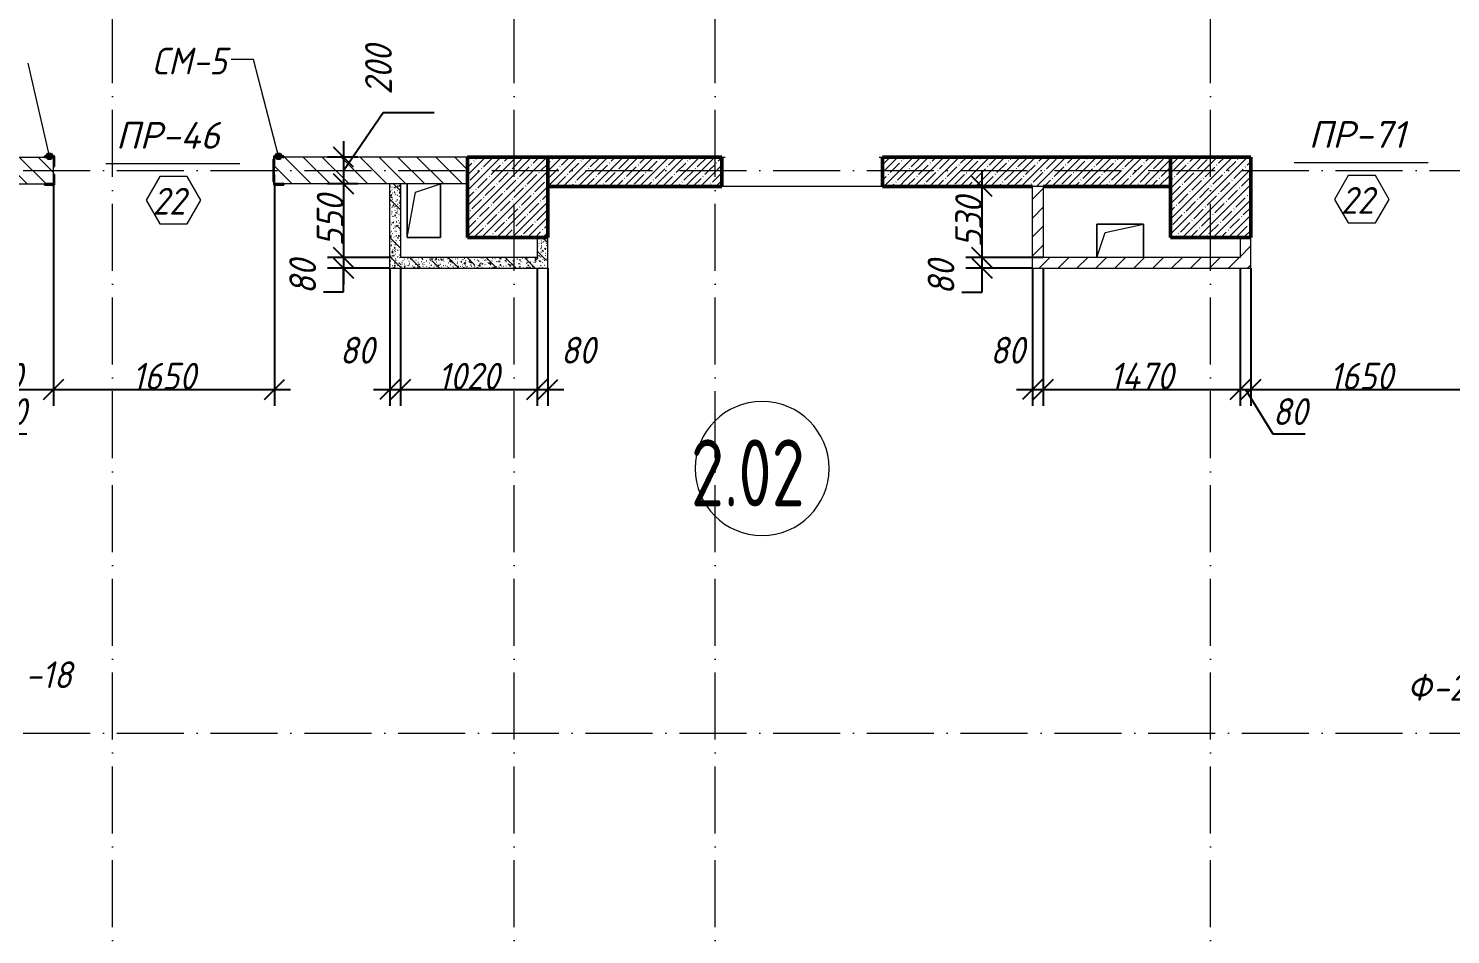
# Model space of a CAD drawing. Header units: millimetres. Extents: x -6064 to 178764, y -5836 to 29924.
# Drawn here: x 13382 to 24002, y 2095 to 8861 of the extents above; entities that cross this region are included whole.
import ezdxf

# ---------------------------------------------------------------- set-up
doc = ezdxf.new("R2010")
doc.units = ezdxf.units.MM
doc.linetypes.add('50_200_ШТРИХ_1Т_ш5_п1_п1_', pattern=[700, 500, -100, 0, -100])
doc.layers.add('A-ANNO-DIMS', color=7, linetype='Continuous')
for name, color, linetype, lineweight in [('A-AREA-IDEN', 7, 'Continuous', 9), ('A-DOOR-IDEN', 7, 'Continuous', 9), ('A-FLOR', 7, 'Continuous', 9), ('A-GENM', 7, 'Continuous', 9), ('A-GENM-1', 7, 'Continuous', 25), ('A-GENM-IDEN', 7, 'Continuous', 9), ('A-WALL-3', 7, 'Continuous', 50), ('A-WALL-PATT-1', 7, 'Continuous', 5), ('I-WALL', 7, 'Continuous', 5), ('S-COLS', 7, 'Continuous', 9), ('S-COLS-1', 7, 'Continuous', 5), ('S-COLS-2', 7, 'Continuous', 50), ('Оси-1', 7, '50_200_ШТРИХ_1Т_ш5_п1_п1_', 9)]:
    doc.layers.add(name, color=color, linetype=linetype, lineweight=lineweight)
for name, color, linetype, lineweight, true_color in [('A-WALL-6', 7, 'Continuous', 13, 0x008000), ('A-WALL-FNSH-2', 7, 'Continuous', 13, 0xce0000), ('A-WALL-FNSH-3', 7, 'Continuous', 13, 0x008000), ('A-WALL-FNSH-4', 7, 'Continuous', 13, 0x0070df), ('A-WALL-PATT-2', 7, 'Continuous', 5, 0xce0000), ('A-WALL-PATT-3', 7, 'Continuous', 5, 0x008000), ('A-WALL-PATT-4', 7, 'Continuous', 5, 0x0070df)]:
    doc.layers.add(name, color=color, linetype=linetype, lineweight=lineweight, true_color=true_color)
doc.styles.add('ISOCPEUR_I_2', font='isocpeui.ttf', dxfattribs={"width": 0.9, "height": 200})
doc.styles.add('ISOCPEUR_I_4', font='isocpeui.ttf', dxfattribs={"height": 200})
doc.styles.add('СПДС', font='ГОСТ тип А.ttf', dxfattribs={"width": 0.9})
doc.dimstyles.new('ISO-2_0_0_9К_СРЕДНИЙ', dxfattribs={"dimscale": 304.8, "dimtxt": 199.196235, "dimasz": 0.492126, "dimexe": 0.393701, "dimexo": 0, "dimgap": 0, "dimtad": 1, "dimdec": 0, "dimzin": 0, "dimdsep": 46, "dimtxsty": 'ISOCPEUR_I_2', "dimblk1": 'OBLIQUE', "dimblk2": 'OBLIQUE', "dimsah": 1, "dimcen": 0.09, "dimdle": 0.393701, "dimazin": 0, "dimtfac": 1, "dimtdec": 4, "dimtix": 1, "dimtmove": 1, "dimatfit": 3, "dimfxl": 1, "dimtvp": 1, "dimtolj": 1, "dimtzin": 0, "dimarcsym": 2})
doc.dimstyles.new('ISO-2_0_0_9К_СРЕДНИЙ_2', dxfattribs={"dimscale": 304.8, "dimtxt": 199.196235, "dimasz": 0.492126, "dimexe": 0.393701, "dimexo": 0, "dimgap": 0, "dimtad": 1, "dimdec": 0, "dimzin": 0, "dimdsep": 46, "dimtxsty": 'ISOCPEUR_I_2', "dimblk1": 'OBLIQUE', "dimblk2": 'OBLIQUE', "dimsah": 1, "dimcen": 0.09, "dimdle": 0.393701, "dimazin": 0, "dimtfac": 1, "dimtdec": 4, "dimtix": 1, "dimtmove": 0, "dimatfit": 3, "dimfxl": 1, "dimtvp": 1, "dimtolj": 1, "dimtzin": 0, "dimarcsym": 2})
pattern_1 = [(50, (0, 0), (72.87376, -6.37607), [7.62, -83.82]), (355, (0, 0), (-14.097, 76.42244), [6.096, -67.056]), (100.451, (6.07, -0.53), (58.77696, 70.04687), [6.476, -71.236]), (46.184, (0, 20.32), (108.4314, -16.81745), [11.43, -125.73]), (96.636, (9.04, 18.92), (94.961, 98.9709), [9.714, -106.854]), (351.184, (0, 20.32), (94.9623, 98.9702), [9.144, -100.584]), (21, (10.16, 15.24), (60.64565, -40.90654), [7.62, -83.82]), (326, (10.16, 15.24), (24.72083, 73.67493), [6.096, -67.056]), (71.451, (15.214, 11.83), (85.3669, 32.76874), [6.476, -71.236]), (37.5, (0, 0), (1.235525, 33.822432), [3.353, -62.89, 3.353, -64.719, -67.31]), (37.5, (0, 0), (1.235525, 33.822432), [-134.315, 3.353, -63.957]), (7.5, (0, 0), (26.728146, 40.07255), [3.353, -35.458, 3.353, -61.366, -25.654]), (7.5, (0, 0), (26.728146, 40.07255), [-103.53, 3.353, -22.301]), (327.5, (-22.657, 0), (54.236318, -2.292117), [3.353, -22.047, 3.353, -75.895, -105.156]), (327.5, (-22.657, 0), (54.236318, -2.292117), [-104.648, 3.353, -101.803]), (317.5, (-32.817, 0), (59.25158, 10.17014), [3.353, -29.667, 3.353, -49.276, -74.676]), (317.5, (-32.817, 0), (59.25158, 10.17014), [-85.649, 3.353, -71.323])]
pattern_2 = [(135, (0, 0), (-142.5612, -142.5612), []), (135, (142.56, 0), (-142.5612, -142.5612), [252.016, -50.403, 3.353, -47.05])]
pattern_3 = [(45, (0, 0), (-70.71068, 70.71068), [])]
pattern_4 = [(45, (0, 0), (-57.02463, 57.02463), []), (45, (57.025, 0), (-57.02463, 57.02463), [100.806, -20.161, 3.353, -16.808])]

# ---------------------------------------------------------------- blocks, each defined once
blk = doc.blocks.new('Колонна_Несущая_Прямоугольное сечение - 600х600-V38-АР1_1_Кладочный план 2 этажа')
at = {"layer": 'S-COLS-1'}
h = blk.add_hatch(dxfattribs=at)
h.set_pattern_fill('FP_54', color=256, style=0, pattern_type=2)
h.set_pattern_definition([(45, (-22210, -7600), (-57.02463, 57.02463), []), (45, (-22152.975, -7600), (-57.02463, 57.02463), [100.806, -20.161, 3.353, -16.808])])
h.paths.add_polyline_path([(-300, -300), (300, -300), (300, 300), (-300, 300)], flags=0)
at = {"layer": 'S-COLS-2'}
for p, q in [((300, 300), (-300, 300)), ((-300, 300), (-300, -300)), ((300, -300), (300, 300)), ((-300, -300), (300, -300))]:
    blk.add_line(p, q, dxfattribs=at)
blk = doc.blocks.new('AR_Отверстие прямоугольное _в плите_ - AR_Отверстие прямоугольное _в плите_-24438805-АР1_1_Кладочный план 2 этажа')
at = {"layer": 'A-GENM'}
for p, q in [((-125, 200), (-125, -200)), ((-125, -200), (-62.5, 137.5)), ((-62.5, 137.5), (125, 200)), ((125, -200), (125, 200)), ((-125, -200), (125, -200))]:
    blk.add_line(p, q, dxfattribs=at)
blk = doc.blocks.new('AR_Отверстие прямоугольное _в плите_ - AR_Отверстие прямоугольное _в плите_-24498783-АР1_1_Кладочный план 2 этажа')
at = {"layer": 'A-GENM'}
for p, q in [((175, 125), (-175, 125)), ((-175, 125), (-175, -125)), ((-112.5, 62.5), (175, 125)), ((175, -125), (175, 125)), ((-175, -125), (-112.5, 62.5))]:
    blk.add_line(p, q, dxfattribs=at)
blk = doc.blocks.new('Фахверк_СКБ_Уголок_Тип 2 - СМ-5_200х2480h-30007438-АР1_1_Кладочный план 2 этажа')
at = {"layer": 'A-GENM-1'}
for p, q in [((125, 156), (125, 81)), ((200, 156), (125, 156)), ((131, 81), (131, 150)), ((131, 150), (200, 150)), ((200, 150), (200, 156)), ((125, 81), (131, 81)), ((131, 19), (125, 19)), ((125, 19), (125, -56)), ((131, -50), (131, 19)), ((125, -56), (200, -56)), ((200, -50), (131, -50)), ((200, -56), (200, -50))]:
    blk.add_line(p, q, dxfattribs=at)
blk = doc.blocks.new('Стойка_Влож_Полоса боковая - Полоса-27101091-АР1_1_Кладочный план 2 этажа')
at = {"layer": 'A-GENM'}
for p, q in [((-5, 85), (0, 85)), ((-5, -85), (-5, 85)), ((0, 31), (0, -31)), ((0, -85), (-5, -85))]:
    blk.add_line(p, q, dxfattribs=at)
blk = doc.blocks.new('Фахверк_СКБ_Уголок - Ф-20_200х3960 h-29699972-АР1_1_Кладочный план 2 этажа')
at = {"layer": 'A-GENM-1'}
for p, q in [((200, 156), (125, 156)), ((125, 156), (125, 81)), ((131, 81), (131, 150)), ((131, 150), (200, 150)), ((200, 150), (200, 156)), ((125, 81), (131, 81)), ((131, 19), (125, 19)), ((125, 19), (125, -56)), ((131, -50), (131, 19)), ((125, -56), (200, -56)), ((200, -50), (131, -50)), ((200, -56), (200, -50))]:
    blk.add_line(p, q, dxfattribs=at)
blk = doc.blocks.new('_Oblique')
at = {"color": 0, "linetype": 'ByBlock', "lineweight": -2}
blk.add_line((-0.5, -0.5), (0.5, 0.5), dxfattribs=at)
blk = doc.blocks.new('DIMBLOCK117-АР1_1_Кладочный план 2 этажа')
at = {"layer": 'A-ANNO-DIMS', "color": 0, "lineweight": -2, "transparency": 16777216}
for p, q in [((12760, 7300), (12760, 6044)), ((12410, 6270), (12410, 6044)), ((12290, 6164), (12880, 6164)), ((12585, 6164), (12988, 5833)), ((12988, 5833), (13370, 5833))]:
    blk.add_line(p, q, dxfattribs=at)
at = {"layer": 'Defpoints', "color": 0, "transparency": 16777216}
for p in [(12760, 7300), (12410, 6270), (12760, 6164)]:
    blk.add_point(p, dxfattribs=at)
at = {"layer": 'A-ANNO-DIMS', "color": 0, "lineweight": -2, "transparency": 16777216, "xscale": 150, "yscale": 150, "zscale": 150, "rotation": 180}
blk.add_blockref('_Oblique', (12410, 6164), dxfattribs=at)
at = {"layer": 'A-ANNO-DIMS', "color": 0, "lineweight": -2, "transparency": 16777216, "xscale": 150, "yscale": 150, "zscale": 150}
blk.add_blockref('_Oblique', (12760, 6164), dxfattribs=at)
at = {"layer": 'A-ANNO-DIMS', "color": 0, "transparency": 16777216, "insert": (12988, 6100), "char_height": 200, "width": 455.09, "attachment_point": 1, "line_spacing_factor": 1.149209, "style": 'ISOCPEUR_I_2'}
blk.add_mtext('\\A1;350', dxfattribs=at)
blk = doc.blocks.new('DIMBLOCK118-АР1_1_Кладочный план 2 этажа')
at = {"layer": 'A-ANNO-DIMS', "color": 0, "lineweight": -2, "transparency": 16777216}
for p, q in [((13570, 7697), (13570, 6044)), ((12760, 7300), (12760, 6044)), ((12640, 6164), (13690, 6164))]:
    blk.add_line(p, q, dxfattribs=at)
at = {"layer": 'Defpoints', "color": 0, "transparency": 16777216}
for p in [(13570, 7697), (12760, 7300), (13570, 6164)]:
    blk.add_point(p, dxfattribs=at)
at = {"layer": 'A-ANNO-DIMS', "color": 0, "lineweight": -2, "transparency": 16777216, "xscale": 150, "yscale": 150, "zscale": 150, "rotation": 180}
blk.add_blockref('_Oblique', (12760, 6164), dxfattribs=at)
at = {"layer": 'A-ANNO-DIMS', "color": 0, "lineweight": -2, "transparency": 16777216, "xscale": 150, "yscale": 150, "zscale": 150}
blk.add_blockref('_Oblique', (13570, 6164), dxfattribs=at)
at = {"layer": 'A-ANNO-DIMS', "color": 0, "transparency": 16777216, "insert": (13165, 6264), "char_height": 200, "width": 409.12, "attachment_point": 5, "style": 'ISOCPEUR_I_2'}
blk.add_mtext('\\A1;810', dxfattribs=at)
blk = doc.blocks.new('DIMBLOCK119-АР1_1_Кладочный план 2 этажа')
at = {"layer": 'A-ANNO-DIMS', "color": 0, "lineweight": -2, "transparency": 16777216}
for p, q in [((13570, 7697), (13570, 6044)), ((15220, 7700), (15220, 6044)), ((13450, 6164), (15340, 6164))]:
    blk.add_line(p, q, dxfattribs=at)
at = {"layer": 'Defpoints', "color": 0, "transparency": 16777216}
for p in [(13570, 7697), (15220, 7700), (15220, 6164)]:
    blk.add_point(p, dxfattribs=at)
at = {"layer": 'A-ANNO-DIMS', "color": 0, "lineweight": -2, "transparency": 16777216, "xscale": 150, "yscale": 150, "zscale": 150, "rotation": 180}
blk.add_blockref('_Oblique', (13570, 6164), dxfattribs=at)
at = {"layer": 'A-ANNO-DIMS', "color": 0, "lineweight": -2, "transparency": 16777216, "xscale": 150, "yscale": 150, "zscale": 150}
blk.add_blockref('_Oblique', (15220, 6164), dxfattribs=at)
at = {"layer": 'A-ANNO-DIMS', "color": 0, "transparency": 16777216, "insert": (14395, 6264), "char_height": 200, "width": 560.81, "attachment_point": 5, "style": 'ISOCPEUR_I_2'}
blk.add_mtext('\\A1;1650', dxfattribs=at)
blk = doc.blocks.new('DIMBLOCK120-АР1_1_Кладочный план 2 этажа')
at = {"layer": 'A-ANNO-DIMS', "color": 0, "lineweight": -2, "transparency": 16777216}
for p, q in [((20880, 7070), (20880, 6044)), ((20960, 7067), (20960, 6044)), ((20760, 6164), (21080, 6164))]:
    blk.add_line(p, q, dxfattribs=at)
at = {"layer": 'Defpoints', "color": 0, "transparency": 16777216}
for p in [(20880, 7070), (20960, 7067), (20960, 6164)]:
    blk.add_point(p, dxfattribs=at)
at = {"layer": 'A-ANNO-DIMS', "color": 0, "lineweight": -2, "transparency": 16777216, "xscale": 150, "yscale": 150, "zscale": 150, "rotation": 180}
blk.add_blockref('_Oblique', (20880, 6164), dxfattribs=at)
at = {"layer": 'A-ANNO-DIMS', "color": 0, "lineweight": -2, "transparency": 16777216, "xscale": 150, "yscale": 150, "zscale": 150}
blk.add_blockref('_Oblique', (20960, 6164), dxfattribs=at)
at = {"layer": 'A-ANNO-DIMS', "color": 0, "transparency": 16777216, "insert": (20564, 6558), "char_height": 200, "width": 303.39, "attachment_point": 1, "line_spacing_factor": 1.149209, "style": 'ISOCPEUR_I_2'}
blk.add_mtext('\\A1;80', dxfattribs=at)
blk = doc.blocks.new('DIMBLOCK121-АР1_1_Кладочный план 2 этажа')
at = {"layer": 'A-ANNO-DIMS', "color": 0, "lineweight": -2, "transparency": 16777216}
for p, q in [((20960, 7067), (20960, 6044)), ((22430, 7067), (22430, 6044)), ((20840, 6164), (22550, 6164))]:
    blk.add_line(p, q, dxfattribs=at)
at = {"layer": 'Defpoints', "color": 0, "transparency": 16777216}
for p in [(20960, 7067), (22430, 7067), (22430, 6164)]:
    blk.add_point(p, dxfattribs=at)
at = {"layer": 'A-ANNO-DIMS', "color": 0, "lineweight": -2, "transparency": 16777216, "xscale": 150, "yscale": 150, "zscale": 150, "rotation": 180}
blk.add_blockref('_Oblique', (20960, 6164), dxfattribs=at)
at = {"layer": 'A-ANNO-DIMS', "color": 0, "lineweight": -2, "transparency": 16777216, "xscale": 150, "yscale": 150, "zscale": 150}
blk.add_blockref('_Oblique', (22430, 6164), dxfattribs=at)
at = {"layer": 'A-ANNO-DIMS', "color": 0, "transparency": 16777216, "insert": (21695, 6265), "char_height": 200, "width": 579.2, "attachment_point": 5, "style": 'ISOCPEUR_I_2'}
blk.add_mtext('\\A1;1470', dxfattribs=at)
blk = doc.blocks.new('DIMBLOCK122-АР1_1_Кладочный план 2 этажа')
at = {"layer": 'A-ANNO-DIMS', "color": 0, "lineweight": -2, "transparency": 16777216}
for p, q in [((22430, 7067), (22430, 6044)), ((22510, 7070), (22510, 6044)), ((22310, 6164), (22630, 6164)), ((22470, 6164), (22674, 5833)), ((22674, 5833), (22917, 5833))]:
    blk.add_line(p, q, dxfattribs=at)
at = {"layer": 'Defpoints', "color": 0, "transparency": 16777216}
for p in [(22430, 7067), (22510, 7070), (22510, 6164)]:
    blk.add_point(p, dxfattribs=at)
at = {"layer": 'A-ANNO-DIMS', "color": 0, "lineweight": -2, "transparency": 16777216, "xscale": 150, "yscale": 150, "zscale": 150, "rotation": 180}
blk.add_blockref('_Oblique', (22430, 6164), dxfattribs=at)
at = {"layer": 'A-ANNO-DIMS', "color": 0, "lineweight": -2, "transparency": 16777216, "xscale": 150, "yscale": 150, "zscale": 150}
blk.add_blockref('_Oblique', (22510, 6164), dxfattribs=at)
at = {"layer": 'A-ANNO-DIMS', "color": 0, "transparency": 16777216, "insert": (22674, 6100), "char_height": 200, "width": 303.39, "attachment_point": 1, "line_spacing_factor": 1.149209, "style": 'ISOCPEUR_I_2'}
blk.add_mtext('\\A1;80', dxfattribs=at)
blk = doc.blocks.new('DIMBLOCK123-АР1_1_Кладочный план 2 этажа')
at = {"layer": 'A-ANNO-DIMS', "color": 0, "lineweight": -2, "transparency": 16777216}
for p, q in [((24160, 7692), (24160, 6044)), ((22510, 7070), (22510, 6044)), ((22390, 6164), (24280, 6164))]:
    blk.add_line(p, q, dxfattribs=at)
at = {"layer": 'Defpoints', "color": 0, "transparency": 16777216}
for p in [(24160, 7692), (22510, 7070), (24160, 6164)]:
    blk.add_point(p, dxfattribs=at)
at = {"layer": 'A-ANNO-DIMS', "color": 0, "lineweight": -2, "transparency": 16777216, "xscale": 150, "yscale": 150, "zscale": 150, "rotation": 180}
blk.add_blockref('_Oblique', (22510, 6164), dxfattribs=at)
at = {"layer": 'A-ANNO-DIMS', "color": 0, "lineweight": -2, "transparency": 16777216, "xscale": 150, "yscale": 150, "zscale": 150}
blk.add_blockref('_Oblique', (24160, 6164), dxfattribs=at)
at = {"layer": 'A-ANNO-DIMS', "color": 0, "transparency": 16777216, "insert": (23335, 6264), "char_height": 200, "width": 560.81, "attachment_point": 5, "style": 'ISOCPEUR_I_2'}
blk.add_mtext('\\A1;1650', dxfattribs=at)
blk = doc.blocks.new('DIMBLOCK187-АР1_1_Кладочный план 2 этажа')
at = {"layer": 'A-ANNO-DIMS', "color": 0, "lineweight": -2, "transparency": 16777216}
for p, q in [((16080, 7070), (16080, 6044)), ((16160, 7067), (16160, 6044)), ((15960, 6164), (16280, 6164))]:
    blk.add_line(p, q, dxfattribs=at)
at = {"layer": 'Defpoints', "color": 0, "transparency": 16777216}
for p in [(16080, 7070), (16160, 7067), (16160, 6164)]:
    blk.add_point(p, dxfattribs=at)
at = {"layer": 'A-ANNO-DIMS', "color": 0, "lineweight": -2, "transparency": 16777216, "xscale": 150, "yscale": 150, "zscale": 150, "rotation": 180}
blk.add_blockref('_Oblique', (16080, 6164), dxfattribs=at)
at = {"layer": 'A-ANNO-DIMS', "color": 0, "lineweight": -2, "transparency": 16777216, "xscale": 150, "yscale": 150, "zscale": 150}
blk.add_blockref('_Oblique', (16160, 6164), dxfattribs=at)
at = {"layer": 'A-ANNO-DIMS', "color": 0, "transparency": 16777216, "insert": (15707, 6558), "char_height": 200, "width": 303.39, "attachment_point": 1, "line_spacing_factor": 1.149209, "style": 'ISOCPEUR_I_2'}
blk.add_mtext('\\A1;80', dxfattribs=at)
blk = doc.blocks.new('DIMBLOCK188-АР1_1_Кладочный план 2 этажа')
at = {"layer": 'A-ANNO-DIMS', "color": 0, "lineweight": -2, "transparency": 16777216}
for p, q in [((16160, 7067), (16160, 6044)), ((17180, 7067), (17180, 6044)), ((16040, 6164), (17300, 6164))]:
    blk.add_line(p, q, dxfattribs=at)
at = {"layer": 'Defpoints', "color": 0, "transparency": 16777216}
for p in [(16160, 7067), (17180, 7067), (17180, 6164)]:
    blk.add_point(p, dxfattribs=at)
at = {"layer": 'A-ANNO-DIMS', "color": 0, "lineweight": -2, "transparency": 16777216, "xscale": 150, "yscale": 150, "zscale": 150, "rotation": 180}
blk.add_blockref('_Oblique', (16160, 6164), dxfattribs=at)
at = {"layer": 'A-ANNO-DIMS', "color": 0, "lineweight": -2, "transparency": 16777216, "xscale": 150, "yscale": 150, "zscale": 150}
blk.add_blockref('_Oblique', (17180, 6164), dxfattribs=at)
at = {"layer": 'A-ANNO-DIMS', "color": 0, "transparency": 16777216, "insert": (16670, 6264), "char_height": 200, "width": 560.81, "attachment_point": 5, "style": 'ISOCPEUR_I_2'}
blk.add_mtext('\\A1;1020', dxfattribs=at)
blk = doc.blocks.new('DIMBLOCK189-АР1_1_Кладочный план 2 этажа')
at = {"layer": 'A-ANNO-DIMS', "color": 0, "lineweight": -2, "transparency": 16777216}
for p, q in [((17180, 7067), (17180, 6044)), ((17260, 7070), (17260, 6044)), ((17060, 6164), (17380, 6164))]:
    blk.add_line(p, q, dxfattribs=at)
at = {"layer": 'Defpoints', "color": 0, "transparency": 16777216}
for p in [(17180, 7067), (17260, 7070), (17260, 6164)]:
    blk.add_point(p, dxfattribs=at)
at = {"layer": 'A-ANNO-DIMS', "color": 0, "lineweight": -2, "transparency": 16777216, "xscale": 150, "yscale": 150, "zscale": 150, "rotation": 180}
blk.add_blockref('_Oblique', (17180, 6164), dxfattribs=at)
at = {"layer": 'A-ANNO-DIMS', "color": 0, "lineweight": -2, "transparency": 16777216, "xscale": 150, "yscale": 150, "zscale": 150}
blk.add_blockref('_Oblique', (17260, 6164), dxfattribs=at)
at = {"layer": 'A-ANNO-DIMS', "color": 0, "transparency": 16777216, "insert": (17358, 6558), "char_height": 200, "width": 303.39, "attachment_point": 1, "line_spacing_factor": 1.149209, "style": 'ISOCPEUR_I_2'}
blk.add_mtext('\\A1;80', dxfattribs=at)
blk = doc.blocks.new('DIMBLOCK190-АР1_1_Кладочный план 2 этажа')
at = {"layer": 'A-ANNO-DIMS', "color": 0, "lineweight": -2, "transparency": 16777216}
for p, q in [((15735, 7800), (16030, 8233)), ((16030, 8233), (16412, 8233)), ((15735, 8020), (15735, 7580)), ((15841, 7900), (15615, 7900)), ((15841, 7700), (15615, 7700))]:
    blk.add_line(p, q, dxfattribs=at)
at = {"layer": 'Defpoints', "color": 0, "transparency": 16777216}
for p in [(15841, 7900), (15735, 7700), (15841, 7700)]:
    blk.add_point(p, dxfattribs=at)
at = {"layer": 'A-ANNO-DIMS', "color": 0, "lineweight": -2, "transparency": 16777216, "xscale": 150, "yscale": 150, "zscale": 150}
for p, rotation in [((15735, 7900), 90), ((15735, 7700), 270)]:
    blk.add_blockref('_Oblique', p, dxfattribs=dict(at, rotation=rotation))
at = {"layer": 'A-ANNO-DIMS', "color": 0, "transparency": 16777216, "insert": (15896, 8366), "char_height": 200, "width": 455.09, "attachment_point": 1, "rotation": 90, "line_spacing_factor": 1.149209, "style": 'ISOCPEUR_I_2'}
blk.add_mtext('\\A1;200', dxfattribs=at)
blk = doc.blocks.new('DIMBLOCK191-АР1_1_Кладочный план 2 этажа')
at = {"layer": 'A-ANNO-DIMS', "color": 0, "lineweight": -2, "transparency": 16777216}
for p, q in [((15735, 7820), (15735, 7030)), ((15841, 7700), (15615, 7700)), ((16077, 7150), (15615, 7150))]:
    blk.add_line(p, q, dxfattribs=at)
at = {"layer": 'Defpoints', "color": 0, "transparency": 16777216}
for p in [(15841, 7700), (15735, 7150), (16077, 7150)]:
    blk.add_point(p, dxfattribs=at)
at = {"layer": 'A-ANNO-DIMS', "color": 0, "lineweight": -2, "transparency": 16777216, "xscale": 150, "yscale": 150, "zscale": 150}
for p, rotation in [((15735, 7700), 90), ((15735, 7150), 270)]:
    blk.add_blockref('_Oblique', p, dxfattribs=dict(at, rotation=rotation))
at = {"layer": 'A-ANNO-DIMS', "color": 0, "transparency": 16777216, "insert": (15635, 7425), "char_height": 200, "width": 455.09, "attachment_point": 5, "rotation": 90, "style": 'ISOCPEUR_I_2'}
blk.add_mtext('\\A1;550', dxfattribs=at)
blk = doc.blocks.new('DIMBLOCK192-АР1_1_Кладочный план 2 этажа')
at = {"layer": 'A-ANNO-DIMS', "color": 0, "lineweight": -2, "transparency": 16777216}
for p, q in [((15735, 7270), (15735, 6950)), ((16077, 7150), (15615, 7150)), ((16080, 7070), (15615, 7070)), ((15735, 6893), (15735, 7070)), ((15585, 6893), (15735, 6893))]:
    blk.add_line(p, q, dxfattribs=at)
at = {"layer": 'Defpoints', "color": 0, "transparency": 16777216}
for p in [(16077, 7150), (15735, 7070), (16080, 7070)]:
    blk.add_point(p, dxfattribs=at)
at = {"layer": 'A-ANNO-DIMS', "color": 0, "lineweight": -2, "transparency": 16777216, "xscale": 150, "yscale": 150, "zscale": 150}
for p, rotation in [((15735, 7150), 90), ((15735, 7070), 270)]:
    blk.add_blockref('_Oblique', p, dxfattribs=dict(at, rotation=rotation))
at = {"layer": 'A-ANNO-DIMS', "color": 0, "transparency": 16777216, "insert": (15330, 6875), "char_height": 200, "width": 303.39, "attachment_point": 1, "rotation": 90, "line_spacing_factor": 1.149209, "style": 'ISOCPEUR_I_2'}
blk.add_mtext('\\A1;80', dxfattribs=at)
blk = doc.blocks.new('AAR_СКБ_Марка_Двери_Перемычка и проем - Марка перемычки и проема-25306769-АР1_1_Кладочный план 2 этажа')
at = {"layer": 'A-DOOR-IDEN'}
for p, q in [((-5, 0), (5, 0)), ((-0.97, -0.98), (-1.99, -2.75)), ((1.07, -0.98), (-0.97, -0.98)), ((2.09, -2.75), (1.07, -0.98)), ((-1.99, -2.75), (-0.97, -4.51)), ((1.07, -4.51), (2.09, -2.75)), ((-0.97, -4.51), (1.07, -4.51))]:
    blk.add_line(p, q, dxfattribs=at)
blk = doc.blocks.new('DIMBLOCK550-АР1_1_Кладочный план 2 этажа')
at = {"layer": 'A-ANNO-DIMS', "color": 0, "lineweight": -2, "transparency": 16777216}
for p, q in [((20503, 6950), (20503, 7270)), ((20960, 7150), (20383, 7150)), ((20880, 7070), (20383, 7070)), ((20503, 6891), (20503, 7070)), ((20353, 6891), (20503, 6891))]:
    blk.add_line(p, q, dxfattribs=at)
at = {"layer": 'Defpoints', "color": 0, "transparency": 16777216}
for p in [(20503, 7150), (20960, 7150), (20880, 7070)]:
    blk.add_point(p, dxfattribs=at)
at = {"layer": 'A-ANNO-DIMS', "color": 0, "lineweight": -2, "transparency": 16777216, "xscale": 150, "yscale": 150, "zscale": 150}
for p, rotation in [((20503, 7150), 90), ((20503, 7070), 270)]:
    blk.add_blockref('_Oblique', p, dxfattribs=dict(at, rotation=rotation))
at = {"layer": 'A-ANNO-DIMS', "color": 0, "transparency": 16777216, "insert": (20097, 6872), "char_height": 200, "width": 303.39, "attachment_point": 1, "rotation": 90, "line_spacing_factor": 1.149209, "style": 'ISOCPEUR_I_2'}
blk.add_mtext('\\A1;80', dxfattribs=at)
blk = doc.blocks.new('DIMBLOCK551-АР1_1_Кладочный план 2 этажа')
at = {"layer": 'A-ANNO-DIMS', "color": 0, "lineweight": -2, "transparency": 16777216}
for p, q in [((20503, 7030), (20503, 7800)), ((20397, 7680), (20623, 7680)), ((20960, 7150), (20383, 7150))]:
    blk.add_line(p, q, dxfattribs=at)
at = {"layer": 'Defpoints', "color": 0, "transparency": 16777216}
for p in [(20397, 7680), (20503, 7680), (20960, 7150)]:
    blk.add_point(p, dxfattribs=at)
at = {"layer": 'A-ANNO-DIMS', "color": 0, "lineweight": -2, "transparency": 16777216, "xscale": 150, "yscale": 150, "zscale": 150}
for p, rotation in [((20503, 7680), 90), ((20503, 7150), 270)]:
    blk.add_blockref('_Oblique', p, dxfattribs=dict(at, rotation=rotation))
at = {"layer": 'A-ANNO-DIMS', "color": 0, "transparency": 16777216, "insert": (20403, 7415), "char_height": 200, "width": 455.09, "attachment_point": 5, "rotation": 90, "style": 'ISOCPEUR_I_2'}
blk.add_mtext('\\A1;530', dxfattribs=at)
blk = doc.blocks.new('Марка_Помещения - Номер-25198446-Объем проектирования 2 этажа')
at = {"layer": 'A-AREA-IDEN'}
for start, end in [(360, 180), (180, 360)]:
    blk.add_arc((0, 0), 2.5, start, end, dxfattribs=at)

msp = doc.modelspace()

# ---------------------------------------------------------------- hatches: boundary and pattern name
at = {"layer": 'A-GENM-IDEN'}
h = msp.add_hatch(color=256, dxfattribs=at)
edge = h.paths.add_edge_path(flags=0)
edge.add_arc((13538.8, 7906), 25, 0, 360)
h = msp.add_hatch(color=256, dxfattribs=at)
edge = h.paths.add_edge_path(flags=0)
edge.add_arc((15249.3, 7906), 25, 0, 360)
at = {"layer": 'A-WALL-PATT-1'}
h = msp.add_hatch(dxfattribs=at)
h.set_pattern_fill('FP_7', color=256, style=0, pattern_type=2)
h.set_pattern_definition(pattern_4)
h.paths.add_polyline_path([(20880, 7680), (21910, 7680), (21910, 7900), (19940, 7900), (19940, 7680)], flags=0)
h.paths.add_polyline_path([(17260, 7680), (18470, 7680), (18470, 7900), (17260, 7900)], flags=0)
h = msp.add_hatch(dxfattribs=at)
h.set_pattern_fill('FP_7', color=256, style=0, pattern_type=2)
h.set_pattern_definition(pattern_4)
h.paths.add_polyline_path([(19760, 7680), (19940, 7680), (19940, 7900), (19760, 7900)], flags=0)
h.paths.add_polyline_path([(18560, 7680), (18560, 7900), (18470, 7900), (18470, 7680)], flags=0)
at = {"layer": 'A-WALL-PATT-2'}
h = msp.add_hatch(dxfattribs=at)
h.set_pattern_fill('FP_22', color=256, style=0, pattern_type=2)
h.set_pattern_definition([(135, (0, 0), (-70.7107, -70.7107), [])])
h.paths.add_polyline_path([(15289.3, 7700), (16660, 7700), (16660, 7900), (15220.3, 7900), (15220.3, 7700)], flags=0)
h.paths.add_polyline_path([(13570.3, 7700), (13570.3, 7900), (12760, 7900), (12760, 7700), (13501.3, 7700)], flags=0)
at = {"layer": 'A-WALL-PATT-3'}
h = msp.add_hatch(dxfattribs=at)
h.set_pattern_fill('FP_24', color=256, style=0, pattern_type=2)
h.set_pattern_definition(pattern_3)
h.paths.add_polyline_path([(20880, 7150), (20960, 7150), (20960, 7680), (20880, 7680)], flags=0)
h = msp.add_hatch(dxfattribs=at)
h.set_pattern_fill('FP_24', color=256, style=0, pattern_type=2)
h.set_pattern_definition(pattern_3)
h.paths.add_polyline_path([(22510, 7070), (22510, 7300), (22430, 7300), (22430, 7070)], flags=0)
h = msp.add_hatch(dxfattribs=at)
h.set_pattern_fill('FP_24', color=256, style=0, pattern_type=2)
h.set_pattern_definition(pattern_3)
h.paths.add_polyline_path([(20880, 7070), (22430, 7070), (22430, 7150), (20880, 7150)], flags=0)
at = {"layer": 'A-WALL-PATT-4'}
h = msp.add_hatch(dxfattribs=at)
h.set_pattern_fill('FP_25', color=256, style=0, pattern_type=2)
h.set_pattern_definition(pattern_1)
h.paths.add_polyline_path([(16160, 7070), (16160, 7700), (16080, 7700), (16080, 7070)], flags=0)
h = msp.add_hatch(dxfattribs=at)
h.set_pattern_fill('FP_26', color=256, style=0, pattern_type=2)
h.set_pattern_definition(pattern_2)
h.paths.add_polyline_path([(16160, 7070), (16160, 7700), (16080, 7700), (16080, 7070)], flags=0)
h = msp.add_hatch(dxfattribs=at)
h.set_pattern_fill('FP_25', color=256, style=0, pattern_type=2)
h.set_pattern_definition(pattern_1)
h.paths.add_polyline_path([(17180, 7150), (17260, 7150), (17260, 7300), (17180, 7300)], flags=0)
h = msp.add_hatch(dxfattribs=at)
h.set_pattern_fill('FP_26', color=256, style=0, pattern_type=2)
h.set_pattern_definition(pattern_2)
h.paths.add_polyline_path([(17180, 7150), (17260, 7150), (17260, 7300), (17180, 7300)], flags=0)
h = msp.add_hatch(dxfattribs=at)
h.set_pattern_fill('FP_25', color=256, style=0, pattern_type=2)
h.set_pattern_definition(pattern_1)
h.paths.add_polyline_path([(17260, 7070), (17260, 7150), (16160, 7150), (16160, 7070), (16755.3, 7070)], flags=0)
h = msp.add_hatch(dxfattribs=at)
h.set_pattern_fill('FP_26', color=256, style=0, pattern_type=2)
h.set_pattern_definition(pattern_2)
h.paths.add_polyline_path([(17260, 7070), (17260, 7150), (16160, 7150), (16160, 7070), (16755.3, 7070)], flags=0)
at = {"layer": 'S-COLS-1'}
h = msp.add_hatch(dxfattribs=at)
h.set_pattern_fill('FP_7', color=256, style=0, pattern_type=2)
h.set_pattern_definition(pattern_4)
h.paths.add_polyline_path([(16755.3, 7300), (17260, 7300), (17260, 7900), (16660, 7900), (16660, 7300)], flags=0)

# ---------------------------------------------------------------- linework, layer by layer
at = {"layer": 'A-FLOR'}
for p, q in [((16210, 7300), (16210, 7700)), ((16460, 7700), (16460, 7300)), ((21360, 7400), (21710, 7400)), ((21360, 7150), (21360, 7400)), ((21710, 7400), (21710, 7150)), ((16460, 7300), (16210, 7300))]:
    msp.add_line(p, q, dxfattribs=at)
at = {"layer": 'A-GENM-IDEN'}
for p, q in [((15062.2, 8629.6), (14895.3, 8629.6)), ((15249.3, 7906), (15062.2, 8629.6)), ((13538.8, 7906), (13379.9, 8601.9))]:
    msp.add_line(p, q, dxfattribs=at)
for centre in [(13538.8, 7906), (15249.3, 7906)]:
    msp.add_circle(centre, 25, dxfattribs=at)
at = {"layer": 'A-WALL-3'}
for p, q in [((17260, 7680), (17260, 7900)), ((17260, 7900), (18560, 7900)), ((18560, 7680), (18560, 7900)), ((19760, 7680), (19760, 7900)), ((21910, 7900), (19760, 7900)), ((17260, 7680), (18560, 7680)), ((20880, 7680), (19760, 7680)), ((21910, 7680), (20960, 7680))]:
    msp.add_line(p, q, dxfattribs=at)
at = {"layer": 'A-WALL-6'}
msp.add_line((20960, 7680), (20880, 7680), dxfattribs=at)
at = {"layer": 'A-WALL-FNSH-2'}
for p, q in [((12760, 7900), (13501.3, 7900)), ((16660, 7900), (15289.3, 7900)), ((16660, 7700), (16660, 7900)), ((13570.3, 7769), (13570.3, 7831)), ((15220.3, 7769), (15220.3, 7831)), ((12760, 7700), (13501.3, 7700)), ((16660, 7700), (15289.3, 7700))]:
    msp.add_line(p, q, dxfattribs=at)
at = {"layer": 'A-WALL-FNSH-3'}
for p, q in [((20880, 7070), (20880, 7680)), ((20960, 7680), (20960, 7150)), ((22430, 7300), (22430, 7150)), ((22510, 7070), (22510, 7300)), ((22430, 7150), (20960, 7150)), ((20880, 7070), (22510, 7070))]:
    msp.add_line(p, q, dxfattribs=at)
at = {"layer": 'A-WALL-FNSH-4'}
for p, q in [((16080, 7070), (16080, 7700)), ((16160, 7700), (16160, 7150)), ((17180, 7300), (17180, 7150)), ((17260, 7300), (17180, 7300)), ((17260, 7070), (17260, 7300)), ((17180, 7150), (16160, 7150)), ((16080, 7070), (17260, 7070))]:
    msp.add_line(p, q, dxfattribs=at)
at = {"layer": 'I-WALL'}
for p, q in [((18560, 7900), (18585, 7900)), ((19735, 7900), (19760, 7900)), ((19760, 7680), (18560, 7680))]:
    msp.add_line(p, q, dxfattribs=at)
at = {"layer": 'S-COLS-2'}
for p, q in [((16660, 7300), (16660, 7900)), ((16660, 7900), (17260, 7900)), ((17260, 7300), (17260, 7900)), ((17260, 7300), (16660, 7300))]:
    msp.add_line(p, q, dxfattribs=at)
at = {"layer": 'Оси-1'}
for p, q in [((14010, -4150), (14010, 28636.9)), ((17010, -4150), (17010, 28636.9)), ((18510, -4150), (18510, 28636.9)), ((22210, -4150), (22210, 28636.9)), ((-4160, 7800), (125951.6, 7800)), ((-4160, 3600), (125951.6, 3600))]:
    msp.add_line(p, q, dxfattribs=at)

# ---------------------------------------------------------------- block references
at = {"layer": 'A-AREA-IDEN', "xscale": 199.9999999999999, "yscale": 199.9999999999999, "zscale": 199.9999999999999}
msp.add_blockref('Марка_Помещения - Номер-25198446-Объем проектирования 2 этажа', (18860.7, 5575.1), dxfattribs=at)
at = {"layer": 'A-DOOR-IDEN', "xscale": 99.99999999999993, "yscale": 99.99999999999993, "zscale": 99.99999999999993}
for p in [(23335, 7859.4), (14461.2, 7853.1)]:
    msp.add_blockref('AAR_СКБ_Марка_Двери_Перемычка и проем - Марка перемычки и проема-25306769-АР1_1_Кладочный план 2 этажа', p, dxfattribs=at)
at = {"layer": 'A-GENM'}
for name, p in [('Стойка_Влож_Полоса боковая - Полоса-27101091-АР1_1_Кладочный план 2 этажа', (15214.3, 7800)), ('AR_Отверстие прямоугольное _в плите_ - AR_Отверстие прямоугольное _в плите_-24438805-АР1_1_Кладочный план 2 этажа', (16335, 7500)), ('AR_Отверстие прямоугольное _в плите_ - AR_Отверстие прямоугольное _в плите_-24498783-АР1_1_Кладочный план 2 этажа', (21535, 7275))]:
    msp.add_blockref(name, p, dxfattribs=at)
at = {"layer": 'A-GENM-1', "rotation": 180}
msp.add_blockref('Фахверк_СКБ_Уголок - Ф-20_200х3960 h-29699972-АР1_1_Кладочный план 2 этажа', (13701.3, 7850), dxfattribs=at)
at = {"layer": 'A-GENM-1'}
msp.add_blockref('Фахверк_СКБ_Уголок_Тип 2 - СМ-5_200х2480h-30007438-АР1_1_Кладочный план 2 этажа', (15089.3, 7750), dxfattribs=at)
at = {"layer": 'S-COLS'}
msp.add_blockref('Колонна_Несущая_Прямоугольное сечение - 600х600-V38-АР1_1_Кладочный план 2 этажа', (22210, 7600), dxfattribs=at)

# ---------------------------------------------------------------- texts
at = {"layer": 'A-AREA-IDEN', "insert": (18329.2, 5792.2), "char_height": 500, "width": 1327.594, "attachment_point": 1, "style": 'СПДС'}
msp.add_mtext('2.02', dxfattribs=at)
at = {"layer": 'A-DOOR-IDEN', "char_height": 200, "width": 317.468, "attachment_point": 1, "style": 'ISOCPEUR_I_2'}
for insert in [(14309.3, 7670.5), (23183.1, 7676.7)]:
    msp.add_mtext('22', dxfattribs=dict(at, insert=insert))
at = {"layer": 'A-GENM-IDEN', "char_height": 200, "attachment_point": 1}
for s, insert, width, style in [('СМ', (14305.9, 8717.2), 367.975, 'ISOCPEUR_I_2'), ('-5', (14609.5, 8717.2), 317.468, 'ISOCPEUR_I_2'), ('ПР', (14035.4, 8162.4), 416.877, 'ISOCPEUR_I_4'), ('-46', (14379.3, 8162.4), 561.181, 'ISOCPEUR_I_4'), ('ПР', (22942.2, 8168.6), 416.877, 'ISOCPEUR_I_4'), ('-71', (23286.2, 8168.6), 481.012, 'ISOCPEUR_I_4'), ('-18', (13358.8, 4135.1), 432.911, 'ISOCPEUR_I_2'), ('\\fISOCPEUR|b0|i1|c204|p34|;\\W.9;Ф', (23678.6, 4041.2), 230.886, 'ISOCPEUR_I_2'), ('-20', (23869.1, 4041.2), 476.202, 'ISOCPEUR_I_2')]:
    msp.add_mtext(s, dxfattribs=dict(at, insert=insert, width=width, style=style))

# ---------------------------------------------------------------- dimensions: what is measured, and where the dimension line sits
at = {"layer": 'A-ANNO-DIMS'}
for base, p1, p2, override, picture, middle in [((15735.2, 7700), (15841.3, 7900), (15841.3, 7700), {"dimpost": '<>', "dimfxl": 200}, 'DIMBLOCK190-АР1_1_Кладочный план 2 этажа', (16029.8, 8232.8)), ((15735.2, 7070), (16077, 7150), (16080, 7070), {"dimpost": '<>', "dimfxl": 80.058043}, 'DIMBLOCK192-АР1_1_Кладочный план 2 этажа', (15607.3, 6893.1)), ((20502.6, 7150), (20880, 7070), (20960, 7150), {"dimpost": '<>', "dimfxl": 113.137085}, 'DIMBLOCK550-АР1_1_Кладочный план 2 этажа', (20374.7, 6890.7))]:
    dim = msp.add_linear_dim(base=base, p1=p1, p2=p2, angle=90, dimstyle='ISO-2_0_0_9К_СРЕДНИЙ', override=override, dxfattribs=at)
    dim.commit()
    dim.dimension.update_dxf_attribs({"geometry": picture, "text_midpoint": middle, "dimtype": 160, "text_rotation": 90})
for base, p1, p2, override, picture, middle in [((15735.2, 7150), (15841.3, 7700), (16077, 7150), {"dimpost": '<>', "dimfxl": 598.357266}, 'DIMBLOCK191-АР1_1_Кладочный план 2 этажа', (15635.2, 7425)), ((20502.6, 7680), (20960, 7150), (20396.6, 7680), {"dimpost": '<>', "dimfxl": 773.52704}, 'DIMBLOCK551-АР1_1_Кладочный план 2 этажа', (20402.6, 7415))]:
    dim = msp.add_linear_dim(base=base, p1=p1, p2=p2, angle=90, dimstyle='ISO-2_0_0_9К_СРЕДНИЙ_2', override=override, dxfattribs=at)
    dim.commit()
    dim.dimension.update_dxf_attribs({"geometry": picture, "text_midpoint": middle})
for base, p1, p2, override, picture, middle in [((13570.3, 6163.9), (12760, 7300), (13570.3, 7697), {"dimpost": '<>', "dimfxl": 902.294674}, 'DIMBLOCK118-АР1_1_Кладочный план 2 этажа', (13165.1, 6263.9)), ((15220.3, 6163.9), (13570.3, 7697), (15220.3, 7700), {"dimpost": '<>', "dimfxl": 1650.002815}, 'DIMBLOCK119-АР1_1_Кладочный план 2 этажа', (14395.3, 6263.9)), ((24160, 6163.9), (22510, 7070), (24160, 7692.2), {"dimpost": '<>', "dimfxl": 1763.418743}, 'DIMBLOCK123-АР1_1_Кладочный план 2 этажа', (23335, 6263.9)), ((17180, 6163.9), (16160, 7067), (17180, 7067), {"dimpost": '<>', "dimfxl": 1020.000003}, 'DIMBLOCK188-АР1_1_Кладочный план 2 этажа', (16670, 6263.9)), ((22430, 6163.9), (20960, 7067), (22430, 7067), {"dimpost": '<>', "dimfxl": 1470}, 'DIMBLOCK121-АР1_1_Кладочный план 2 этажа', (21695, 6265.1))]:
    dim = msp.add_linear_dim(base=base, p1=p1, p2=p2, dimstyle='ISO-2_0_0_9К_СРЕДНИЙ_2', override=override, dxfattribs=at)
    dim.commit()
    dim.dimension.update_dxf_attribs({"geometry": picture, "text_midpoint": middle})
for base, p1, p2, override, picture, middle in [((12760, 6163.9), (12410, 6269.9), (12760, 7300), {"dimpost": '<>', "dimfxl": 1087.91074}, 'DIMBLOCK117-АР1_1_Кладочный план 2 этажа', (12987.7, 5833)), ((16160, 6163.9), (16080, 7070), (16160, 7067), {"dimpost": '<>', "dimfxl": 80.058043}, 'DIMBLOCK187-АР1_1_Кладочный план 2 этажа', (15858.7, 6291.8)), ((17260, 6163.9), (17180, 7067), (17260, 7070), {"dimpost": '<>', "dimfxl": 80.058043}, 'DIMBLOCK189-АР1_1_Кладочный план 2 этажа', (17510, 6291.8)), ((20960, 6163.9), (20880, 7070), (20960, 7067), {"dimpost": '<>', "dimfxl": 80.058043}, 'DIMBLOCK120-АР1_1_Кладочный план 2 этажа', (20715.9, 6291.8)), ((22510, 6163.9), (22430, 7067), (22510, 7070), {"dimpost": '<>', "dimfxl": 80.058043}, 'DIMBLOCK122-АР1_1_Кладочный план 2 этажа', (22673.5, 5833))]:
    dim = msp.add_linear_dim(base=base, p1=p1, p2=p2, dimstyle='ISO-2_0_0_9К_СРЕДНИЙ', override=override, dxfattribs=at)
    dim.commit()
    dim.dimension.update_dxf_attribs({"geometry": picture, "text_midpoint": middle, "dimtype": 160})

doc.saveas('drawing.dxf')
